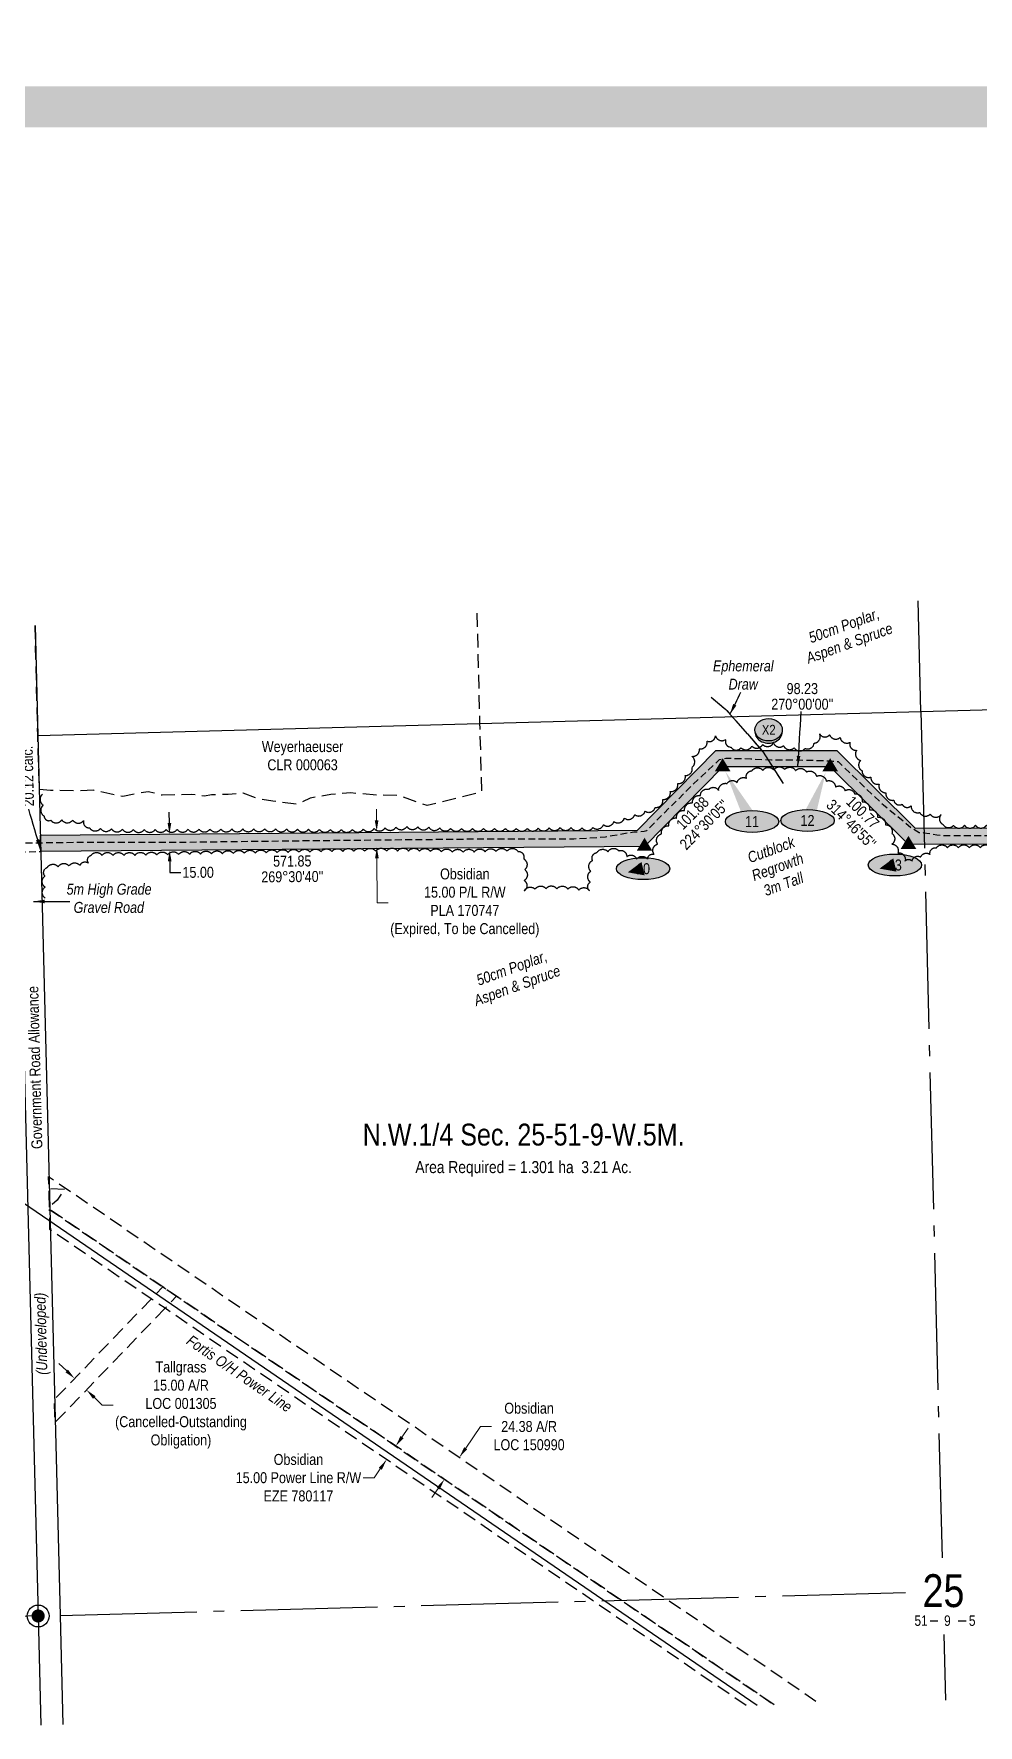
# Model space of a CAD drawing. Extents: x 615581 to 623475, y 5921655 to 5926517.
# Drawn here: x 619223 to 620086, y 5921762 to 5923307 of the extents above; entities that cross this region are included whole.
import ezdxf
from ezdxf.enums import TextEntityAlignment as Align

# ---------------------------------------------------------------- set-up
doc = ezdxf.new("R2010")
doc.units = 0
doc.header["$LTSCALE"] = 5
doc.header["$PDSIZE"] = 0.5
for name, pattern in [('0', [1, 1, 0]), ('foc-ACCESSROAD', [3.75, 2.5, -1.25]), ('foc-FLOWLINE', [3.75, 2.5, -1.25]), ('foc-QUARTERLINE', [33, 25, -3, 2, -3]), ('foc-TOPO-ephemeral', [6.25, 3.125, -0.625, 0.625, -0.625, 0.625, -0.625]), ('foc-TRAV', [1.875, 1.25, -0.625]), ('UG_PIPE', [1.875, 1.25, -0.625])]:
    doc.linetypes.add(name, pattern=pattern)
doc.layers.get('Defpoints').update_dxf_attribs({"color": 9})
for name, color, linetype in [('10', 1, 'Continuous'), ('35', 37, 'Continuous'), ('9', 3, 'Continuous'), ('AS-PIPE-UG', 44, 'UG_PIPE'), ('AS-POWER', 104, 'foc-POWER'), ('AS-POWER-T', 104, 'Continuous'), ('C-AR', 13, 'foc-ACCESSROAD'), ('C-EZE', 13, 'foc-FLOWLINE'), ('C-RW', 13, 'Continuous'), ('C-SYMBOL', 7, 'Continuous'), ('F-AR', 190, 'foc-ACCESSROAD'), ('F-WS', 190, 'foc-ACCESSROAD'), ('L-AREAREQUIRED', 7, 'Continuous'), ('L-BD1', 253, 'Continuous'), ('L-MON', 1, 'Continuous'), ('L-QSEC', 8, 'foc-QUARTERLINE'), ('L-ROAD-T', 7, 'Continuous'), ('L-SEC', 7, 'Continuous'), ('L-SECLBL', 7, 'Continuous'), ('P-CROSSINGS', 250, 'Continuous'), ('P-ELEVATION', 7, 'Continuous'), ('P-PROPOSED', 10, 'Continuous'), ('P-PROPOSED-H', 21, 'Continuous'), ('P-TRAV', 4, 'foc-TRAV'), ('P-TXT', 4, 'Continuous'), ('T-BUSH', 110, '0'), ('T-BUSH-T', 110, 'Continuous'), ('T-DRAW', 143, 'foc-TOPO-ephemeral'), ('T-WATER-T', 170, 'Continuous')]:
    doc.layers.add(name, color=color, linetype=linetype)
for name, color, linetype, lineweight in [('C-AR-T', 13, 'Continuous', 9), ('C-EZE-T', 13, 'Continuous', 9), ('C-RW-T', 13, 'Continuous', 9), ('F-AR-T', 190, 'Continuous', 9), ('F-WS-T', 190, 'Continuous', 9), ('T-TEXT', 48, 'Continuous', 18)]:
    doc.layers.add(name, color=color, linetype=linetype, lineweight=lineweight)
doc.layers.add('DISCLAIMER', color=7, linetype='Continuous', plot=False)
doc.styles.add('100L', font='ARIALN.TTF', dxfattribs={"height": 11})
doc.styles.add('175L', font='ARIALN.TTF', dxfattribs={"height": 20})
doc.styles.add('80', font='ARIALN.TTF', dxfattribs={"height": 10})
doc.styles.add('80CG', font='ARIALN.TTF', dxfattribs={"height": 10})
doc.styles.add('80L', font='ARIALN.TTF', dxfattribs={"height": 10})
doc.styles.add('80LS', font='ARIALNI.TTF', dxfattribs={"height": 10})
doc.styles.add('Crossing', font='ARIALN.TTF', dxfattribs={"height": 10})
doc.styles.add('foc-LtypeFont', font='ARIALN.TTF', dxfattribs={"height": 7.35})
doc.styles.add('SIMPLEX', font='ARIALN.TTF')
doc.linetypes.add('foc-POWER', pattern='A,6,-1,["P",foc-LtypeFont,S=0.2,R=0,X=-0.625,Y=-0.75],-1.24,4', length=12.24)
doc.linetypes.add('foc-TOPO-flowdirection-NOLINE', pattern='A,0,[">",foc-LtypeFont,S=0.3,R=0,X=0,Y=-0.945],-20,[">",foc-LtypeFont,S=0.3,R=0,X=0,Y=-0.945],0', length=20)
doc.dimstyles.new('Compass 5 000', dxfattribs={"dimscale": 5, "dimtxt": 9, "dimasz": 2, "dimexe": 0.2, "dimexo": 0.0625, "dimgap": 0.5, "dimtad": 0, "dimtih": 1, "dimtoh": 1, "dimzin": 0, "dimdsep": 46, "dimtxsty": '80CG', "dimcen": 0.1, "dimse1": 1, "dimse2": 1, "dimclrd": 256, "dimclrt": 256, "dimaunit": 1, "dimadec": 4, "dimazin": 0, "dimtfac": 0.06, "dimtofl": 0, "dimtmove": 0, "dimatfit": 1, "dimfxl": 0.2, "dimtolj": 1, "dimtzin": 0, "dimlwd": -1, "dimarcsym": 0})

# ---------------------------------------------------------------- blocks, each defined once
blk = doc.blocks.new('fdia')
at = {"color": 255, "const_width": 1}
blk.add_lwpolyline([(-0.5, 0, 1), (0.5, 0, 1)], format="xyb", close=True, dxfattribs=at)
blk = doc.blocks.new('Fdiaa')
blk.add_blockref('fdia', (0, 0))
blk = doc.blocks.new('fdib')
at = {"color": 1, "const_width": 1.6}
blk.add_lwpolyline([(-0.4, 0, 1), (0.4, 0, 1)], format="xyb", close=True, dxfattribs=at)
at = {"color": 1}
blk.add_circle((0, 0), 0.8, dxfattribs=at)
blk = doc.blocks.new('Fdibb')
blk.add_blockref('fdib', (0, 0))
blk = doc.blocks.new('fdicc')
for name in ['Fdibb', 'Fdiaa']:
    blk.add_blockref(name, (0, 0))
blk = doc.blocks.new('FDI')
blk.add_blockref('fdicc', (0, 0))
blk = doc.blocks.new('L-SECLBL')
at = {"layer": '9', "color": 7}
for p, q in [((-5.1, -27.8), (-12.3, -27.8)), ((20.7, -27.8), (13.5, -27.8))]:
    blk.add_line(p, q, dxfattribs=at)
at = {"layer": '10', "color": 2, "style": 'SIMPLEX'}
blk.add_attdef('SEC', text='', height=30, dxfattribs=at).set_placement((0, 0), align=Align.MIDDLE)
at = {"layer": '10', "color": 5, "style": '80L'}
blk.add_attdef('TWP', text='', height=9.5, dxfattribs=at).set_placement((-14.4, -27.4), align=Align.MIDDLE_RIGHT)
blk.add_attdef('RGE', text='', height=9.5, dxfattribs=at).set_placement((3.6, -27.4), align=Align.MIDDLE_CENTER)
blk.add_attdef('MER', text='', height=9.5, dxfattribs=at).set_placement((23.2, -27.4), align=Align.MIDDLE_LEFT)
blk = doc.blocks.new('*D423')
at = {"layer": 'C-EZE-T', "transparency": 16777216}
for p, q in [((619559.2, 5922025.1), (619564.8, 5922033.4)), ((619539.4, 5921996.2), (619533.8, 5921988)), ((619533.8, 5921988), (619523.8, 5921988))]:
    blk.add_line(p, q, dxfattribs=at)
for points in [[(619557.8, 5922026.1), (619560.6, 5922024.2), (619553.5, 5922016.9)], [(619538, 5921997.2), (619540.8, 5921995.3), (619545.1, 5922004.5)]]:
    blk.add_solid(points, dxfattribs=at)
at = {"layer": 'Defpoints', "color": 0, "transparency": 16777216}
for p in [(619468.6, 5922075), (619460.1, 5922062.6), (619553.5, 5922016.9)]:
    blk.add_point(p, dxfattribs=at)
at = {"layer": 'C-EZE-T', "transparency": 16777216, "insert": (619464.6, 5921988), "char_height": 10, "attachment_point": 5, "style": '80CG'}
blk.add_mtext('\\A1;Obsidian\\P15.00 Power Line R/W\\PEZE 780117', dxfattribs=at)
blk = doc.blocks.new('*D427')
at = {"layer": 'C-AR-T', "transparency": 16777216}
for p, q in [((619617.4, 5922014.9), (619631, 5922034.8)), ((619631, 5922034.8), (619641, 5922034.8)), ((619592.3, 5921978.3), (619586.6, 5921970))]:
    blk.add_line(p, q, dxfattribs=at)
for points in [[(619616, 5922015.9), (619618.7, 5922014), (619611.7, 5922006.7)], [(619590.9, 5921979.2), (619593.7, 5921977.3), (619597.9, 5921986.5)]]:
    blk.add_solid(points, dxfattribs=at)
at = {"layer": 'Defpoints', "color": 0, "transparency": 16777216}
for p in [(619587.6, 5922023.2), (619573.8, 5922003), (619611.7, 5922006.7)]:
    blk.add_point(p, dxfattribs=at)
at = {"layer": 'C-AR-T', "transparency": 16777216, "insert": (619675.3, 5922034.8), "char_height": 10, "attachment_point": 5, "style": '80CG'}
blk.add_mtext('\\A1;Obsidian\\P24.38 A/R\\PLOC 150990', dxfattribs=at)
blk = doc.blocks.new('*D433')
at = {"layer": 'C-RW-T', "transparency": 16777216}
for p, q in [((619536, 5922588.9), (619535.9, 5922598.9)), ((619536.3, 5922553.9), (619536.6, 5922513.3)), ((619536.6, 5922513.3), (619546.6, 5922513.3))]:
    blk.add_line(p, q, dxfattribs=at)
for points in [[(619537.7, 5922588.9), (619534.3, 5922588.9), (619536.1, 5922578.9)], [(619538, 5922553.9), (619534.6, 5922553.9), (619536.2, 5922563.9)]]:
    blk.add_solid(points, dxfattribs=at)
at = {"layer": 'Defpoints', "color": 0, "transparency": 16777216}
for p in [(619382.6, 5922577.6), (619382.7, 5922562.6), (619536.2, 5922563.9)]:
    blk.add_point(p, dxfattribs=at)
at = {"layer": 'C-RW-T', "transparency": 16777216, "insert": (619616.6, 5922513.3), "char_height": 10, "attachment_point": 5, "style": '80CG'}
blk.add_mtext('\\A1;Obsidian\\P15.00 P/L R/W\\PPLA 170747\\P(Expired, To be Cancelled)', dxfattribs=at)
blk = doc.blocks.new('RP')
at = {"layer": '35', "color": 3}
blk.add_circle((0, 0), 10, dxfattribs=at)
at = {"layer": '35', "color": 3, "style": '80'}
blk.add_attdef('RP_001', (-32.4, 5.8), '', height=10, dxfattribs=at)
blk = doc.blocks.new('*U468')
at = {"layer": 'P-ELEVATION'}
h = blk.add_hatch(color=111, dxfattribs=at)
h.dxf.hatch_style = 1
edge = h.paths.add_edge_path()
edge.add_ellipse((0, 0), major_axis=(-24.4, 0), ratio=0.410256, start_angle=0, end_angle=360)
at = {"layer": 'P-ELEVATION', "color": 7, "flags": 128}
blk.add_lwpolyline([(0, 0, 12.5, 0, 0), (-14, -3.3, 0, 0, 0)], format="xyseb", dxfattribs=at)
at = {"layer": 'P-ELEVATION', "color": 7}
blk.add_ellipse((0, 0), major_axis=(-24.4, 0), ratio=0.410256, dxfattribs=at)
at = {"layer": 'P-ELEVATION', "style": '80'}
blk.add_attdef('ELEVATION', text='', height=10, dxfattribs=at).set_placement((0, 0), align=Align.MIDDLE_CENTER)
blk = doc.blocks.new('*U469')
at = {"layer": 'P-ELEVATION'}
h = blk.add_hatch(color=111, dxfattribs=at)
h.dxf.hatch_style = 1
edge = h.paths.add_edge_path()
edge.add_ellipse((0, 0), major_axis=(-24.4, 0), ratio=0.410256, start_angle=0, end_angle=360)
at = {"layer": 'P-ELEVATION', "color": 7, "flags": 128}
blk.add_lwpolyline([(0, 0, 12.5, 0, 0), (-24.5, 46, 0, 0, 0)], format="xyseb", dxfattribs=at)
at = {"layer": 'P-ELEVATION', "color": 7}
blk.add_ellipse((0, 0), major_axis=(-24.4, 0), ratio=0.410256, dxfattribs=at)
at = {"layer": 'P-ELEVATION', "style": '80'}
blk.add_attdef('ELEVATION', text='', height=10, dxfattribs=at).set_placement((0, 0), align=Align.MIDDLE_CENTER)
blk = doc.blocks.new('*U470')
at = {"layer": 'P-ELEVATION'}
h = blk.add_hatch(color=111, dxfattribs=at)
h.dxf.hatch_style = 1
edge = h.paths.add_edge_path()
edge.add_ellipse((0, 0), major_axis=(-24.4, 0), ratio=0.410256, start_angle=0, end_angle=360)
at = {"layer": 'P-ELEVATION', "color": 7, "flags": 128}
blk.add_lwpolyline([(0, 0, 12.5, 0, 0), (16.7, 44.2, 0, 0, 0)], format="xyseb", dxfattribs=at)
at = {"layer": 'P-ELEVATION', "color": 7}
blk.add_ellipse((0, 0), major_axis=(-24.4, 0), ratio=0.410256, dxfattribs=at)
at = {"layer": 'P-ELEVATION', "style": '80'}
blk.add_attdef('ELEVATION', text='', height=10, dxfattribs=at).set_placement((0, 0), align=Align.MIDDLE_CENTER)
blk = doc.blocks.new('xing2')
h = blk.add_hatch(color=50)
h.dxf.hatch_style = 1
edge = h.paths.add_edge_path()
edge.add_ellipse((0, 0), major_axis=(-12.5, 0), ratio=0.816297, start_angle=0, end_angle=360)
h = blk.add_hatch(color=250)
h.dxf.hatch_style = 1
edge = h.paths.add_edge_path()
edge.add_ellipse((0, -2), major_axis=(-12.5, 0), ratio=0.816297, start_angle=0, end_angle=180)
edge.add_line((12.5, -2), (12.5, 0))
edge.add_ellipse((0, 0), major_axis=(-12.5, 0), ratio=0.816297, start_angle=0, end_angle=180, ccw=False)
edge.add_line((-12.5, 0), (-12.5, -2))
at = {"color": 250}
blk.add_ellipse((0, 0), major_axis=(-12.5, 0), ratio=0.816297, dxfattribs=at)
blk.add_ellipse((0, -2), major_axis=(-12.5, 0), ratio=0.816297, start_param=0, end_param=3.141593, dxfattribs=at)
at = {"color": 250, "style": 'Crossing'}
blk.add_attdef('CROSSING', text='', height=9, dxfattribs=at).set_placement((0.1, 0), align=Align.MIDDLE_CENTER)
at = {"color": 250, "style": 'Crossing', "flags": 1}
for tag, p in [('OWNER', (0.1, -12.5)), ('DESCRIPTION', (0.1, -25.8)), ('LOCATION', (0.1, -39.3)), ('DWG_REF', (0.1, -52.8))]:
    blk.add_attdef(tag, text='', height=9, dxfattribs=at).set_placement(p, align=Align.MIDDLE_CENTER)
blk = doc.blocks.new('*D488')
at = {"layer": 'Defpoints', "color": 0, "transparency": 16777216}
for p in [(619373.7, 5922576.4), (619346.9, 5922561.2), (619373.8, 5922561.4)]:
    blk.add_point(p, dxfattribs=at)
at = {"layer": 'P-TXT', "transparency": 16777216}
for p, q in [((619346.7, 5922586.2), (619346.6, 5922596.2)), ((619347, 5922551.2), (619347.1, 5922541.2)), ((619347.1, 5922541.2), (619357.1, 5922541.2))]:
    blk.add_line(p, q, dxfattribs=at)
for points in [[(619348.4, 5922586.2), (619345.1, 5922586.2), (619346.8, 5922576.2)], [(619348.7, 5922551.2), (619345.3, 5922551.2), (619346.9, 5922561.2)]]:
    blk.add_solid(points, dxfattribs=at)
at = {"layer": 'P-TXT', "transparency": 16777216, "insert": (619373, 5922541.2), "char_height": 10, "attachment_point": 5, "style": '80CG'}
blk.add_mtext('\\A1;15.00', dxfattribs=at)
blk = doc.blocks.new('*D496')
at = {"layer": 'Defpoints', "color": 0, "transparency": 16777216}
for p in [(619260.2, 5922078.7), (619262.8, 5922081.4), (619273.6, 5922071)]:
    blk.add_point(p, dxfattribs=at)
at = {"layer": 'F-AR-T', "transparency": 16777216}
for p, q in [((619253, 5922085.6), (619245.7, 5922092.5)), ((619278.2, 5922061.3), (619285.4, 5922054.4)), ((619285.4, 5922054.4), (619295.4, 5922054.4))]:
    blk.add_line(p, q, dxfattribs=at)
for points in [[(619254.1, 5922086.8), (619251.8, 5922084.4), (619260.2, 5922078.7)], [(619279.3, 5922062.5), (619277, 5922060.1), (619271, 5922068.3)]]:
    blk.add_solid(points, dxfattribs=at)
at = {"layer": 'F-AR-T', "transparency": 16777216, "insert": (619357.3, 5922054.4), "char_height": 10, "attachment_point": 5, "style": '80CG'}
blk.add_mtext('\\A1;Tallgrass\\P15.00 A/R\\PLOC 001305\\P(Cancelled-Outstanding\\PObligation)', dxfattribs=at)
blk = doc.blocks.new('TRIA')
blk.add_hatch(color=255).paths.add_polyline_path([(-0.04, 1.52), (-1.47, -0.87), (1.39, -0.87)])
blk = doc.blocks.new('Hybrid_Point')
h = blk.add_hatch(color=4)
h.dxf.hatch_style = 1
h.paths.add_polyline_path([(-0.29, -0.15), (0, 0.33), (0.29, -0.15)])
at = {"color": 4}
for points in [[(-1.08, -0.6), (0, 1.2), (1.08, -0.6)], [(-0.29, -0.15), (0, 0.33), (0.29, -0.15)]]:
    blk.add_lwpolyline(points, close=True, dxfattribs=at)
blk.add_blockref('TRIA', (0.04, 0.07))
blk = doc.blocks.new('Disclaimer_Legal')
at = {"layer": 'DISCLAIMER', "color": 254, "flags": 128}
blk.add_lwpolyline([(-3612.9, -1104.6, 37.5, 37.5, 0), (4096.1, -1104.6, 37.5, 37.5, 0.414214), (4171.1, -1029.6, 37.5, 37.5, 0), (4171.1, 2078.7, 37.5, 0, 0.414214), (4096.1, 2153.7, 0, 0, 0), (-3612.9, 2153.7, 0, 0, 0.414214), (-3687.9, 2078.7, 0, 0, 0), (-3687.9, -1029.6, 0, 37.5, 0.414214)], format="xyseb", close=True, dxfattribs=at)

msp = doc.modelspace()

# ---------------------------------------------------------------- hatches: boundary and pattern name
at = {"layer": 'P-PROPOSED-H'}
h = msp.add_hatch(color=256, dxfattribs=at)
h.dxf.hatch_style = 1
h.paths.add_polyline_path([(619228.87, 5922575.196), (619774.425, 5922579.851), (619845.862, 5922652.543), (619956.523, 5922652.543), (620027.999, 5922581.609), (620843.1, 5922584.711), (620843.468, 5922569.718), (620021.846, 5922566.59), (619950.345, 5922637.549), (619852.15, 5922637.549), (619780.765, 5922564.91), (619229.25, 5922560.204)])

# ---------------------------------------------------------------- linework, layer by layer
at = {"layer": 'AS-PIPE-UG', "flags": 128}
msp.add_lwpolyline([(618112.152, 5922361.371), (618114.657, 5922361.101), (618119.109, 5922359.894), (618129.215, 5922357.181), (618144.025, 5922351.948), (618156.42, 5922347.813), (618162.762, 5922345.611), (618164.998, 5922346.358), (618166.729, 5922350.305), (618168.998, 5922359.871), (618171.464, 5922370.413), (618173.331, 5922378.553), (618175.161, 5922387.223), (618177.132, 5922390.592), (618179.046, 5922394.856), (618188.984, 5922399.933), (618245.634, 5922433.055), (618326.741, 5922480.301), (618362.138, 5922501.11), (618367.258, 5922504.066), (618372.028, 5922506.638), (618376.639, 5922509.487), (618378.934, 5922512.664), (618378.824, 5922519.174), (618380.477, 5922559.09), (618379.994, 5922570.687), (618379.837, 5922581.256), (618380.08, 5922584.839), (618379.878, 5922586.669), (618380.895, 5922589.974), (618382.304, 5922590.999), (618387.201, 5922590.862), (618392.627, 5922590.491), (618426.747, 5922589.029), (618527.915, 5922586.54), (618638.969, 5922586.534), (618698.36, 5922586.182), (618760.196, 5922585.226), (618773.713, 5922585.198), (618777.905, 5922584.784), (618784.55, 5922580.516), (618792.805, 5922575.521), (618804.287, 5922568.662), (618808.67, 5922566.286), (618812.891, 5922565.633), (618822.322, 5922566.656), (618835.206, 5922566.674), (618891.279, 5922564.531), (618967.853, 5922566.397), (619059.462, 5922567.872), (619184.117, 5922567.705), (619259.774, 5922568.733), (619360.223, 5922568.903), (619462.426, 5922570.148), (619621.11, 5922571.735), (619716.324, 5922571.9), (619744.996, 5922573.545), (619751.338, 5922574.846), (619761.986, 5922576.803), (619770.992, 5922578.127), (619780.347, 5922578.717), (619782.86, 5922579.346), (619786.616, 5922583.229), (619795.981, 5922592.941), (619807.293, 5922603.793), (619824.617, 5922621.199), (619833.348, 5922629.434), (619844.637, 5922639.947), (619849.161, 5922644.333), (619854.938, 5922645.5), (619869.785, 5922645.347), (619877.78, 5922644.872), (619896.666, 5922643.98), (619919.236, 5922643.967), (619936.124, 5922643.623), (619948.873, 5922643.215), (619952.754, 5922642.922), (619957.592, 5922642.454), (619960.739, 5922639.414), (619975.456, 5922625.124), (619999.111, 5922602.776), (620025.063, 5922581.625), (620031.553, 5922577.619), (620035.7, 5922577.484), (620047.876, 5922575.663), (620052.649, 5922574.976), (620131.357, 5922574.636), (620196.263, 5922575.2), (620305.124, 5922576.863), (620305.127, 5922576.86), (620398.133, 5922576.199), (620495.397, 5922576.9), (620591.795, 5922575.924), (620709.961, 5922576.197), (620868.77, 5922577.232), (620968.43, 5922577.882), (621147.28, 5922578.339), (621246.707, 5922578.94), (621334.6, 5922579.065), (621425.738, 5922578.534), (621432.589, 5922578.795), (621436.534, 5922578.493), (621439.019, 5922576.265), (621442.074, 5922573.225), (621467.195, 5922551.862), (621493.083, 5922523.973), (621498.25, 5922518.664), (621501.375, 5922515.481), (621504.122, 5922512.987), (621505.519, 5922511.157), (621505.892, 5922507.423), (621506.009, 5922503.387), (621508.335, 5922469.748), (621510.408, 5922407.951), (621511.369, 5922361.211), (621514.99, 5922342.777), (621517.796, 5922334.962), (621519.335, 5922331.019), (621523.62, 5922321.994), (621527.42, 5922313.034), (621530.667, 5922306.313), (621534.691, 5922298.316), (621537.502, 5922291.876), (621539.103, 5922288.984), (621542.262, 5922284.527), (621545.889, 5922280.745), (621548.769, 5922279.251), (621556.924, 5922277.84), (621569.725, 5922278.099), (621596.455, 5922278.268), (621613.925, 5922279.311), (621627.235, 5922280.048)], dxfattribs=at)
at = {"layer": 'AS-POWER', "flags": 128}
msp.add_lwpolyline([(618138.541, 5922451.042), (618134.559, 5922557.845), (618708.351, 5922556.59), (618796.9, 5922524.352), (619883.715, 5921780.113)], dxfattribs=at)
at = {"layer": 'C-AR', "flags": 128}
msp.add_lwpolyline([(619899.125, 5921780.542), (619758.635, 5921876.617), (619353.294, 5922153.82), (619340.734, 5922162.41), (619237.18, 5922233.238), (619237.127, 5922235.32), (619236.691, 5922252.372), (619236.411, 5922263.322), (619800.165, 5921877.773), (619940.656, 5921781.697)], dxfattribs=at)
at = {"layer": 'C-EZE', "flags": 128}
msp.add_lwpolyline([(619873.576, 5921779.831), (619733.088, 5921875.906), (619342.742, 5922142.856), (619330.181, 5922151.447), (619237.653, 5922214.732), (619237.18, 5922233.237), (619340.734, 5922162.41), (619353.294, 5922153.82), (619758.637, 5921876.617), (619899.126, 5921780.542)], dxfattribs=at)
at = {"layer": 'C-RW'}
msp.add_lwpolyline([(619228.87, 5922575.196), (619774.425, 5922579.851), (619845.862, 5922652.543), (619956.523, 5922652.543), (620027.999, 5922581.609), (620843.1, 5922584.711), (620843.468, 5922569.718), (620843.467, 5922569.718), (620021.846, 5922566.59), (619950.345, 5922637.549), (619852.15, 5922637.549), (619780.765, 5922564.91), (619229.25, 5922560.204)], close=True, dxfattribs=at)
at = {"layer": 'F-AR', "flags": 128}
msp.add_lwpolyline([(619342.742, 5922142.856), (619242.161, 5922038.316), (619241.977, 5922045.501), (619241.622, 5922059.404), (619330.181, 5922151.447), (619340.734, 5922162.41), (619353.294, 5922153.82), (619342.742, 5922142.856)], close=True, dxfattribs=at)
at = {"layer": 'F-WS', "flags": 128}
msp.add_lwpolyline([(619627.619, 5922778.023), (619630.142, 5922678.014), (619631.76, 5922614.716), (619607.16, 5922608.307), (619582.081, 5922602.193), (619556.572, 5922611.398), (619537.623, 5922611.768), (619512.316, 5922613.764), (619494.319, 5922612.357), (619475.471, 5922609.123), (619463.006, 5922603.363), (619441.278, 5922606.361), (619426.785, 5922608.659), (619414.018, 5922613.712), (619400.526, 5922612.432), (619385.207, 5922612.002), (619378.925, 5922610.925), (619367.159, 5922612.398), (619355.445, 5922612.069), (619340.125, 5922611.64), (619327.409, 5922614.89), (619314.845, 5922612.735), (619304.081, 5922610.629), (619292.291, 5922613.003), (619277.772, 5922616.203), (619260.65, 5922615.723), (619238.097, 5922615.993), (619227.808, 5922617.103), (619226.541, 5922666.719), (619224.027, 5922766.712)], dxfattribs=at)
msp.add_lwpolyline([(619237.127, 5922235.32), (619236.691, 5922252.372), (619251.321, 5922251.738), (619244.171, 5922241.627), (619237.127, 5922235.32)], close=True, dxfattribs=at)
at = {"layer": 'L-QSEC', "flags": 128}
for points in [[(620033.294, 5922688.226), (620030.734, 5922789.321)], [(620033.294, 5922688.226), (620052.568, 5921914.811)], [(619246.93, 5921862.234), (620019.021, 5921883.148)], [(619226.825, 5921861.689), (618454.281, 5921840.462)], [(620054.312, 5921844.862), (620055.806, 5921784.901)]]:
    msp.add_lwpolyline(points, dxfattribs=at)
at = {"layer": 'L-SEC', "flags": 128}
for points in [[(619224.035, 5922766.713), (619226.558, 5922666.345)], [(619226.561, 5922666.327), (620840.026, 5922710.125)], [(619206.456, 5922665.781), (619226.825, 5921861.689)], [(619226.562, 5922666.29), (619246.931, 5921862.198)], [(619226.825, 5921861.689), (619229.353, 5921761.909)], [(619246.93, 5921862.234), (619249.458, 5921762.469)]]:
    msp.add_lwpolyline(points, dxfattribs=at)
at = {"layer": 'P-PROPOSED', "flags": 128}
msp.add_lwpolyline([(619228.87, 5922575.196), (619774.425, 5922579.851), (619845.862, 5922652.543), (619956.523, 5922652.543), (620027.999, 5922581.609), (620843.1, 5922584.711), (620843.468, 5922569.718), (620021.846, 5922566.59), (619950.345, 5922637.549), (619852.15, 5922637.549), (619780.765, 5922564.91), (619229.25, 5922560.204), (619228.87, 5922575.196)], close=True, dxfattribs=at)
at = {"layer": 'P-TRAV', "flags": 128}
msp.add_lwpolyline([(619209.135, 5922560.033), (619229.25, 5922560.204)], dxfattribs=at)
at = {"layer": 'T-BUSH', "flags": 128}
for points in [[(619230.794, 5922612.605, 0.52056705), (619231.511, 5922602.631, 0.52056705), (619232.228, 5922592.656, 0.52056705), (619238.431, 5922588.791, 0.52056705), (619248.418, 5922589.238, 0.52056705), (619258.413, 5922588.922, 0.52056705), (619268.408, 5922588.606, 0.52056705), (619273.814, 5922581.86, 0.52056705), (619283.804, 5922581.431, 0.52056705), (619293.795, 5922581.002, 0.52056705), (619303.786, 5922580.573, 0.52056705), (619313.779, 5922580.265, 0.52056705), (619323.779, 5922580.332, 0.52056705), (619333.779, 5922580.399, 0.52056705), (619343.778, 5922580.466, 0.52056705), (619353.778, 5922580.534, 0.52056705), (619363.778, 5922580.601, 0.52056705), (619373.778, 5922580.668, 0.52056705), (619383.777, 5922580.735, 0.52056705), (619393.777, 5922580.802, 0.52056705), (619403.777, 5922580.87, 0.52056705), (619413.777, 5922580.937, 0.52056705), (619423.777, 5922581.004, 0.52056705), (619433.776, 5922581.058, 0.52056705), (619443.776, 5922580.95, 0.52056705), (619453.775, 5922580.842, 0.52056705), (619463.775, 5922580.734, 0.52056705), (619473.774, 5922580.626, 0.52056705), (619483.773, 5922580.518, 0.52056705), (619493.773, 5922580.409, 0.52056705), (619503.772, 5922580.301, 0.52056705), (619513.77, 5922580.46, 0.52056705), (619523.765, 5922580.736, 0.52056705), (619533.748, 5922581.326, 0.52056705), (619543.731, 5922581.915, 0.52056705), (619553.713, 5922582.504, 0.52056705), (619563.696, 5922583.093, 0.52056705), (619573.682, 5922582.871, 0.52056705), (619583.67, 5922582.374, 0.52056705), (619593.658, 5922581.877, 0.52056705), (619603.645, 5922581.38, 0.52056705), (619613.645, 5922581.372, 0.52056705), (619623.645, 5922581.381, 0.52056705), (619633.645, 5922581.39, 0.52056705), (619643.645, 5922581.4, 0.52056705), (619653.645, 5922581.409, 0.52056705), (619663.645, 5922581.418, 0.52056705), (619673.645, 5922581.427, 0.52056705), (619683.642, 5922581.595, 0.52056705), (619693.637, 5922581.926, 0.52056705), (619703.631, 5922582.258, 0.52056705), (619713.629, 5922582.083, 0.52056705), (619723.627, 5922581.881, 0.52056705), (619733.564, 5922582.172, 0.52056705), (619743.214, 5922584.794, 0.52056705), (619752.824, 5922587.551, 0.52056705), (619762.307, 5922590.723, 0.52056705), (619771.79, 5922593.898, 0.52056705), (619781.27, 5922597.08, 0.52056705), (619790.527, 5922600.61, 0.52056705), (619797.385, 5922607.888, 0.52056705), (619804.242, 5922615.167, 0.52056705), (619811.099, 5922622.445, 0.52056705), (619817.957, 5922629.724, 0.52056705), (619824.139, 5922637.29, 0.52056705), (619824.003, 5922647.285, 0.52056705), (619830.787, 5922654.126, 0.52056705), (619837.936, 5922661.116, 0.52056705), (619845.517, 5922666.059, 0.52056705), (619854.918, 5922662.65, 0.52056705), (619859.847, 5922655.535, 0.52056705), (619868.919, 5922655.087, 0.52056705), (619878.807, 5922656.582, 0.52056705), (619888.694, 5922658.077, 0.52056705), (619898.582, 5922659.572, 0.52056705), (619907.772, 5922656.936, 0.52056705), (619917.505, 5922654.993, 0.52056705), (619927.465, 5922654.497, 0.52056705), (619935.664, 5922659.279, 0.52056705), (619940.773, 5922667.72, 0.52056705), (619949.791, 5922666.839, 0.52056705), (619959.505, 5922664.467, 0.52056705), (619968.358, 5922660.042, 0.52056705), (619974.441, 5922652.732, 0.52056705), (619978.207, 5922643.468, 0.52056705), (619979.425, 5922634.082, 0.52056705), (619987.576, 5922628.289, 0.52056705), (619995.125, 5922621.905, 0.52056705), (620001.164, 5922613.989, 0.52056705), (620008.47, 5922607.161, 0.52056705), (620016.068, 5922603.432, 0.52056705), (620024.208, 5922601.993, 0.52056705), (620032.129, 5922595.889, 0.52056705), (620041.751, 5922594.427, 0.52056705), (620051.74, 5922593.967, 0.52056705), (620053.505, 5922584.959, 0.52056705), (620063.077, 5922584.16, 0.52056705), (620073.077, 5922584.2, 0.52056705), (620083.077, 5922584.239, 0.52056705), (620093.077, 5922584.279, 0.52056705), (620103.077, 5922584.318, 0.52056705), (620113.077, 5922584.357, 0.52056705), (620123.077, 5922584.397, 0.52056705), (620133.077, 5922584.436, 0.52056705), (620143.076, 5922584.476, 0.52056705), (620153.076, 5922584.515, 0.52056705), (620163.076, 5922584.555, 0.52056705), (620173.073, 5922584.8, 0.52056705), (620183.069, 5922585.085, 0.52056705), (620193.065, 5922585.37, 0.52056705), (620203.061, 5922585.655, 0.52056705), (620213.057, 5922585.94, 0.52056705), (620223.053, 5922586.225, 0.52056705), (620233.048, 5922586.51, 0.52056705), (620240.401, 5922593.158, 0.52056705), (620248.154, 5922597.812, 0.52056705), (620257.647, 5922594.668, 0.52056705), (620267.059, 5922591.291, 0.52056705), (620276.472, 5922587.914, 0.52056705), (620285.885, 5922584.537, 0.52056705), (620295.332, 5922585.096, 0.52056705), (620304.704, 5922588.483, 0.52056705), (620312.414, 5922594.851, 0.52056705), (620322.029, 5922596.672, 0.52056705), (620331.976, 5922597.699, 0.52056705), (620341.923, 5922598.726, 0.52056705), (620349.994, 5922594.667, 0.52056705), (620357.5, 5922588.479, 0.52056705), (620367.317, 5922586.976, 0.52056705), (620377.317, 5922587.069, 0.52056705), (620387.316, 5922587.161, 0.52056705), (620397.316, 5922587.254, 0.52056705), (620407.315, 5922587.346, 0.52056705), (620416.927, 5922588.93, 0.52056705), (620425.701, 5922593.726, 0.52056705), (620434.476, 5922598.521, 0.52056705), (620442.771, 5922598.109, 0.52056705), (620451.636, 5922594.804, 0.52056705), (620461.633, 5922594.558, 0.52056705), (620467.87, 5922590.441, 0.52056705), (620468.409, 5922580.456, 0.52056705), (620477.464, 5922581.721, 0.52056705), (620481.495, 5922590.642, 0.52056705), (620486.506, 5922596.683, 0.52056705), (620496.505, 5922596.566, 0.52056705), (620506.504, 5922596.448, 0.52056705), (620516.504, 5922596.33, 0.52056705), (620524.054, 5922593.639, 0.52056705), (620527.048, 5922586.209, 0.52056705), (620537.048, 5922586.298, 0.52056705), (620547.048, 5922586.386, 0.52056705), (620557.047, 5922586.475, 0.52056705), (620567.047, 5922586.563, 0.52056705), (620577.046, 5922586.652, 0.52056705), (620587.046, 5922586.74, 0.52056705), (620597.046, 5922586.829, 0.52056705), (620607.045, 5922586.893, 0.52056705), (620617.045, 5922586.953, 0.52056705), (620627.045, 5922587.013, 0.52056705), (620637.045, 5922587.074, 0.52056705), (620647.045, 5922587.134, 0.52056705), (620657.044, 5922587.194, 0.52056705), (620667.044, 5922587.254, 0.52056705), (620677.044, 5922587.315, 0.52056705), (620687.044, 5922587.375, 0.52056705), (620697.044, 5922587.435, 0.52056705), (620707.043, 5922587.524, 0.52056705), (620717.043, 5922587.615, 0.52056705), (620727.043, 5922587.707, 0.52056705), (620737.042, 5922587.798, 0.52056705), (620747.042, 5922587.889, 0.52056705), (620757.041, 5922587.98, 0.52056705), (620767.041, 5922588.072, 0.52056705), (620777.04, 5922588.163, 0.52056705), (620787.04, 5922588.254, 0.52056705), (620797.04, 5922588.345, 0.52056705), (620803.041, 5922593.237, 0.52056705), (620807.869, 5922599.563, 0.52056705), (620817.867, 5922599.731, 0.52056705), (620827.866, 5922599.899, 0.52056705), (620836.422, 5922601.692, 0.52056705), (620837.778, 5922611.6, 0.52056705), (620839.134, 5922621.507, 0.52056705), (620838.746, 5922633.168, 0.52056705)], [(619233.256, 5922517.728, -0.52056705), (619233.142, 5922527.728, -0.52056705), (619233.027, 5922537.727, -0.52056705), (619235.119, 5922545.692, -0.52056705), (619245.095, 5922546.386, -0.52056705), (619255.071, 5922547.081, -0.52056705), (619265.059, 5922547.461, -0.52056705), (619272.808, 5922549.644, -0.52056705), (619275.207, 5922556.781, -0.52056705), (619285.207, 5922556.751, -0.52056705), (619295.207, 5922556.721, -0.52056705), (619305.207, 5922556.691, -0.52056705), (619315.206, 5922556.715, -0.52056705), (619325.204, 5922556.915, -0.52056705), (619335.202, 5922557.114, -0.52056705), (619345.2, 5922557.313, -0.52056705), (619355.198, 5922557.512, -0.52056705), (619365.196, 5922557.711, -0.52056705), (619375.194, 5922557.91, -0.52056705), (619385.192, 5922558.109, -0.52056705), (619395.19, 5922558.308, -0.52056705), (619405.188, 5922558.507, -0.52056705), (619415.186, 5922558.706, -0.52056705), (619425.185, 5922558.895, -0.52056705), (619435.183, 5922559.074, -0.52056705), (619445.181, 5922559.253, -0.52056705), (619455.18, 5922559.432, -0.52056705), (619465.178, 5922559.612, -0.52056705), (619475.177, 5922559.791, -0.52056705), (619485.175, 5922559.97, -0.52056705), (619495.173, 5922560.149, -0.52056705), (619505.172, 5922560.328, -0.52056705), (619515.171, 5922560.466, -0.52056705), (619525.171, 5922560.533, -0.52056705), (619535.17, 5922560.601, -0.52056705), (619545.17, 5922560.668, -0.52056705), (619555.17, 5922560.736, -0.52056705), (619565.169, 5922560.73, -0.52056705), (619575.166, 5922560.494, -0.52056705), (619585.163, 5922560.258, -0.52056705), (619595.161, 5922560.022, -0.52056705), (619605.158, 5922559.786, -0.52056705), (619615.155, 5922559.573, -0.52056705), (619625.152, 5922559.82, -0.52056705), (619635.149, 5922560.067, -0.52056705), (619645.146, 5922560.314, -0.52056705), (619655.143, 5922560.561, -0.52056705), (619665.14, 5922560.405, -0.52056705), (619670.395, 5922553.54, -0.52056705), (619671.339, 5922543.764, -0.52056705), (619670.897, 5922533.774, -0.52056705), (619670.875, 5922524.254, -0.52056705), (619680.75, 5922525.83, -0.52056705), (619690.7, 5922526.312, -0.52056705), (619700.698, 5922526.099, -0.52056705), (619710.696, 5922525.885, -0.52056705), (619720.66, 5922525.055, -0.52056705), (619730.623, 5922524.197, -0.52056705), (619731.225, 5922532.29, -0.52056705), (619731.689, 5922542.179, -0.52056705), (619733.277, 5922552.052, -0.52056705), (619737.334, 5922559.263, -0.52056705), (619747.299, 5922560.101, -0.52056705), (619757.263, 5922560.94, -0.52056705), (619764.577, 5922555.641, -0.52056705), (619773.538, 5922553.347, -0.52056705), (619783.536, 5922553.148, -0.52056705), (619789.535, 5922557.642, -0.52056705), (619792.709, 5922567.077, -0.52056705), (619796.361, 5922576.387, -0.52056705), (619803.004, 5922583.767, -0.52056705), (619810.087, 5922590.823, -0.52056705), (619817.364, 5922597.682, -0.52056705), (619824.641, 5922604.542, -0.52056705), (619831.917, 5922611.401, -0.52056705), (619839.443, 5922617.069, -0.52056705), (619848.455, 5922616.009, -0.52056705), (619856.177, 5922622.363, -0.52056705), (619865.307, 5922623.085, -0.52056705), (619873.957, 5922627.053, -0.52056705), (619878.828, 5922633.941, -0.52056705), (619888.819, 5922634.367, -0.52056705), (619898.81, 5922634.792, -0.52056705), (619908.8, 5922635.217, -0.52056705), (619918.735, 5922634.157, -0.52056705), (619928.651, 5922632.923, -0.52056705), (619937.79, 5922628.865, -0.52056705), (619946.806, 5922624.577, -0.52056705), (619955.229, 5922619.186, -0.52056705), (619963.945, 5922615.81, -0.52056705), (619972.651, 5922612.943, -0.52056705), (619979.461, 5922605.623, -0.52056705), (619986.274, 5922598.303, -0.52056705), (619993.588, 5922591.483, -0.52056705), (620000.901, 5922584.664, -0.52056705), (620006.727, 5922576.864, -0.52056705), (620006.73, 5922566.949, -0.52056705), (620012.205, 5922559.064, -0.52056705), (620018.851, 5922551.592, -0.52056705), (620025.087, 5922551.383, -0.52056705), (620033.043, 5922555.26, -0.52056705), (620041.496, 5922557.526, -0.52056705), (620047.459, 5922563.693, -0.52056705), (620057.459, 5922563.713, -0.52056705), (620067.459, 5922563.733, -0.52056705), (620077.459, 5922563.753, -0.52056705), (620087.459, 5922563.773, -0.52056705), (620097.459, 5922563.793, -0.52056705), (620107.459, 5922563.813, -0.52056705), (620117.459, 5922563.833, -0.52056705), (620127.459, 5922563.853, -0.52056705), (620137.459, 5922563.873, -0.52056705), (620147.459, 5922563.893, -0.52056705), (620157.459, 5922563.913, -0.52056705), (620167.459, 5922563.926, -0.52056705), (620177.459, 5922563.873, -0.52056705), (620187.459, 5922563.82, -0.52056705), (620197.459, 5922563.767, -0.52056705), (620207.459, 5922563.714, -0.52056705), (620217.458, 5922563.661, -0.52056705), (620227.458, 5922563.608, -0.52056705), (620237.242, 5922562.793, -0.52056705), (620245.784, 5922557.593, -0.52056705), (620254.491, 5922553.26, -0.52056705), (620264.346, 5922554.954, -0.52056705), (620274.3, 5922555.125, -0.52056705), (620284.292, 5922554.71, -0.52056705), (620289.571, 5922560.538, -0.52056705), (620296.823, 5922563.774, -0.52056705), (620306.816, 5922563.392, -0.52056705), (620316.808, 5922563.01, -0.52056705), (620324.288, 5922559.722, -0.52056705), (620328.629, 5922553.076, -0.52056705), (620338.617, 5922553.575, -0.52056705), (620348.604, 5922554.074, -0.52056705), (620358.602, 5922554.274, -0.52056705), (620367.481, 5922555.846, -0.52056705), (620371.573, 5922563.301, -0.52056705), (620381.573, 5922563.258, -0.52056705), (620391.573, 5922563.214, -0.52056705), (620401.573, 5922563.17, -0.52056705), (620411.573, 5922563.127, -0.52056705), (620421.573, 5922563.083, -0.52056705), (620430.689, 5922559.265, -0.52056705), (620439.67, 5922554.867, -0.52056705), (620449.037, 5922554.365, -0.52056705), (620458.647, 5922556.739, -0.52056705), (620464.664, 5922548.752, -0.52056705), (620467.461, 5922539.326, -0.52056705), (620469.395, 5922529.515, -0.52056705), (620471.144, 5922519.674, -0.52056705), (620472.593, 5922508.396, -0.52056705)]]:
    msp.add_lwpolyline(points, format="xyb", dxfattribs=at)
at = {"layer": 'T-DRAW', "flags": 128}
msp.add_lwpolyline([(619841.611, 5922701.165), (619854.993, 5922690.087), (619874.727, 5922667.663), (619889.054, 5922651.183), (619907.444, 5922622.374)], dxfattribs=at)
at = {"layer": 'T-DRAW', "linetype": 'foc-TOPO-flowdirection-NOLINE', "flags": 128}
msp.add_lwpolyline([(619841.611, 5922701.165), (619854.993, 5922690.087), (619874.727, 5922667.663), (619889.054, 5922651.183), (619907.444, 5922622.374)], dxfattribs=at)

# ---------------------------------------------------------------- block references
at = {"xscale": 0.99964425, "yscale": 0.99964425, "zscale": 0.99964425}
msp.add_blockref('Disclaimer_Legal', (619286.635, 5924345.061), dxfattribs=at)
for name, p, values in [('*U469', (619878.987, 5922587.636), {'ELEVATION': '11'}), ('*U470', (619929.64, 5922588.613), {'ELEVATION': '12'}), ('*U468', (619779.426, 5922544.564), {'ELEVATION': '10'}), ('*U468', (620009.442, 5922547.948), {'ELEVATION': '13'})]:
    msp.add_blockref(name, p, dxfattribs=at).add_auto_attribs(values)
at = {"layer": 'L-MON'}
for name, p, xscale, yscale, zscale in [('Hybrid_Point', (619852.15, 5922637.549), 4.999999999999995, 4.999999999999995, 4.999999999999995), ('Hybrid_Point', (619950.345, 5922637.549), 4.999999999999995, 4.999999999999995, 4.999999999999995), ('Hybrid_Point', (619780.765, 5922564.91), 4.999999999999995, 4.999999999999995, 4.999999999999995), ('Hybrid_Point', (620021.846, 5922566.59), 4.999999999999995, 4.999999999999995, 4.999999999999995), ('FDI', (619226.825, 5921861.689), 4.999999999999973, 4.999999999999973, 4.999999999999973)]:
    msp.add_blockref(name, p, dxfattribs=dict(at, xscale=xscale, yscale=yscale, zscale=zscale))
at = {"layer": 'L-MON', "xscale": 0.99964425, "yscale": 0.99964425, "zscale": 0.99964425}
msp.add_blockref('RP', (619226.825, 5921861.689), dxfattribs=at).add_auto_attribs({'RP_001': 'RP'})
at = {"layer": 'L-SECLBL', "xscale": 0.999638999999994, "yscale": 0.999638999999994, "zscale": 0.999638999999994}
msp.add_blockref('L-SECLBL', (620053.852, 5921884.845), dxfattribs=at).add_auto_attribs({'SEC': '25', 'TWP': '51', 'RGE': '9', 'MER': '5'})
at = {"layer": 'P-CROSSINGS', "xscale": 0.99964425, "yscale": 0.99964425, "zscale": 0.99964425}
msp.add_blockref('xing2', (619894.121, 5922671.474), dxfattribs=at).add_auto_attribs({'CROSSING': 'X2'})

# ---------------------------------------------------------------- texts
at = {"layer": 'AS-POWER-T', "insert": (619410.689, 5922083.186), "char_height": 9.99639, "attachment_point": 5, "rotation": 325.632461, "style": '80CG'}
msp.add_mtext('\\A1;{\\fArial Narrow|b0|i1|c0|p34;Fortis O/H Power Line}', dxfattribs=at)
at = {"layer": 'C-SYMBOL', "color": 3, "style": '175L'}
msp.add_text('N.W.1/4 Sec. 25-51-9-W.5M.', height=19.99278, dxfattribs=at).set_placement((619670.339, 5922285.585), align=Align.BOTTOM_CENTER)
at = {"layer": 'F-WS-T', "insert": (619468.372, 5922647.766), "char_height": 9.99639, "attachment_point": 5, "style": '80CG'}
msp.add_mtext('\\A1;Weyerhaeuser\\PCLR 000063', dxfattribs=at)
at = {"layer": 'L-AREAREQUIRED', "color": 5, "style": '100L'}
msp.add_text('Area Required = 1.301 ha  3.21 Ac.', height=10.99603, dxfattribs=at).set_placement((619670.339, 5922263.093), align=Align.BOTTOM_CENTER)
at = {"layer": 'L-BD1', "style": '80L'}
for s, height, rotation, p in [('98.23', 9.9964, 359.9827, (619924.908, 5922709.15)), ("270°00'00''", 9.99644, 359.9827, (619924.903, 5922694.906)), ('101.88', 9.9964, 45.4819, (619824.622, 5922595.313)), ("224°30'05''", 9.99644, 45.4819, (619835.314, 5922584.8)), ("314°46'55''", 9.99644, 315.201, (619969.634, 5922585.376)), ('100.77', 9.9964, 315.201, (619980.199, 5922596.016)), ('571.85', 9.9964, 0.4712, (619458.95, 5922551.542)), ("269°30'40''", 9.99644, 0.4712, (619459.067, 5922537.298))]:
    msp.add_text(s, height=height, rotation=rotation, dxfattribs=at).set_placement(p, align=Align.MIDDLE)
at = {"layer": 'L-ROAD-T', "style": '80L'}
msp.add_text('Government Road Allowance', height=9.99639, rotation=91.462062, dxfattribs=at).set_placement((619223.831, 5922362.846), align=Align.MIDDLE_CENTER)
at = {"layer": 'T-BUSH-T', "char_height": 9.99644, "attachment_point": 1, "rotation": 20, "style": '80L'}
for insert in [(619921.499, 5922756.98), (619617.986, 5922444.036)]:
    msp.add_mtext_dynamic_manual_height_columns('\\pi8.5439;{\\fArial Narrow|b0|i1|c0|p34;50cm Poplar,\\P\\pi0.064675;Aspen & Spruce}', width=82.60341, gutter_width=50, heights=[0], dxfattribs=dict(at, insert=insert))
at = {"layer": 'T-TEXT', "style": '80LS'}
msp.add_text('(Undeveloped)', height=9.99639, rotation=91.462062, dxfattribs=at).set_placement((619229.365, 5922119.591), align=Align.MIDDLE_CENTER)
at = {"layer": 'T-TEXT', "insert": (619855.635, 5922552.384), "char_height": 9.99644, "attachment_point": 1, "rotation": 20, "style": '80L'}
msp.add_mtext_dynamic_manual_height_columns('\\pi19.239;{\\fArial Narrow|b0|i1|c0|p34;Cutblock \\P\\pi17.221;Regrowth\\P\\pi22.601;3m Tall}', width=82.60341, gutter_width=50, heights=[0], dxfattribs=at)
at = {"layer": 'T-TEXT', "insert": (619252.365, 5922530.866), "char_height": 9.99644, "attachment_point": 1, "style": '80L'}
msp.add_mtext_dynamic_manual_height_columns('\\pi0.46267;{\\fArial Narrow|b0|i1|c0|p34;5m High Grade\\P\\pi6.8792;Gravel Road}', width=77.49427, gutter_width=50, heights=[0], dxfattribs=at)
at = {"layer": 'T-WATER-T', "insert": (619842.944, 5922734.874), "char_height": 9.99644, "attachment_point": 1, "style": '80L'}
msp.add_mtext_dynamic_manual_height_columns('\\pi0.3361;{\\fArial Narrow|b0|i1|c0|p34;Ephemeral\\P\\pi14.598;Draw}', width=55.97995, gutter_width=50, heights=[0], dxfattribs=at)

# ---------------------------------------------------------------- dimensions: what is measured, and where the dimension line sits
at = {"layer": 'C-AR-T'}
dim = msp.add_linear_dim(base=(619611.712, 5922006.656), p1=(619573.796, 5922003.024), p2=(619587.571, 5922023.165), angle=55.631933, text='Obsidian\\P24.38 A/R\\PLOC 150990', dimstyle='Compass 5 000', dxfattribs=at)
dim.commit()
dim.dimension.update_dxf_attribs({"geometry": '*D427', "text_midpoint": (619675.254, 5922034.806), "dimtype": 161})
at = {"layer": 'C-EZE-T'}
dim = msp.add_linear_dim(base=(619553.535, 5922016.88), p1=(619460.098, 5922062.599), p2=(619468.569, 5922074.986), angle=55.632756, text='Obsidian\\P15.00 Power Line R/W\\PEZE 780117', dimstyle='Compass 5 000', dxfattribs=at)
dim.commit()
dim.dimension.update_dxf_attribs({"geometry": '*D423', "text_midpoint": (619464.633, 5921987.984), "dimtype": 161})
at = {"layer": 'C-RW-T'}
dim = msp.add_linear_dim(base=(619536.221, 5922563.928), p1=(619382.622, 5922577.642), p2=(619382.748, 5922562.639), angle=270.481172, text='Obsidian\\P15.00 P/L R/W\\PPLA 170747\\P(Expired, To be Cancelled)', dimstyle='Compass 5 000', dxfattribs=at)
dim.commit()
dim.dimension.update_dxf_attribs({"geometry": '*D433', "text_midpoint": (619616.585, 5922513.282), "dimtype": 161})
at = {"layer": 'F-AR-T'}
dim = msp.add_linear_dim(base=(619260.162, 5922078.673), p1=(619273.593, 5922070.985), p2=(619262.777, 5922081.391), angle=136.106017, text='Tallgrass\\P15.00 A/R\\PLOC 001305\\P(Cancelled-Outstanding\\PObligation)', dimstyle='Compass 5 000', dxfattribs=at)
dim.commit()
dim.dimension.update_dxf_attribs({"geometry": '*D496', "text_midpoint": (619357.328, 5922054.401), "dimtype": 161})
at = {"layer": 'P-TXT'}
dim = msp.add_aligned_dim(p1=(619373.663, 5922576.423), p2=(619373.786, 5922561.429), distance=-26.861, text='15.00', dimstyle='Compass 5 000', dxfattribs=at)
dim.commit()
dim.dimension.update_dxf_attribs({"geometry": '*D488', "text_midpoint": (619373.029, 5922541.209)})

# ---------------------------------------------------------------- leaders
at = {"layer": 'L-BD1', "path_type": 1}
for points in [[(619920.858, 5922637.549), (619923.891, 5922688.104)], [(619229.218, 5922561.446), (619218.307, 5922598.85)]]:
    msp.add_leader(points, dimstyle='Compass 5 000', override={"dimgap": 0.5, "dimtad": 0}, dxfattribs=at)
at = {"layer": 'T-TEXT', "path_type": 1}
msp.add_leader([(619222.673, 5922514.579), (619255.656, 5922514.579)], dimstyle='Compass 5 000', override={"dimgap": 0.5, "dimtad": 0}, dxfattribs=at)
at = {"layer": 'T-WATER-T', "path_type": 1}
msp.add_leader([(619858.76, 5922685.394), (619868.807, 5922705.903)], dimstyle='Compass 5 000', override={"dimgap": 0.5, "dimtad": 0}, dxfattribs=at)

# ---------------------------------------------------------------- next in the draw order: texts
at = {"layer": 'L-BD1', "insert": (619213.088, 5922601.362), "char_height": 9.99644, "attachment_point": 1, "rotation": 91.404109, "style": '80L', "bg_fill": 3, "box_fill_scale": 1.1, "bg_fill_color": 256, "bg_fill_transparency": 0}
msp.add_mtext_dynamic_manual_height_columns('20.12 calc.', width=54.53383, gutter_width=50, heights=[0], dxfattribs=at)

doc.saveas('drawing.dxf')
